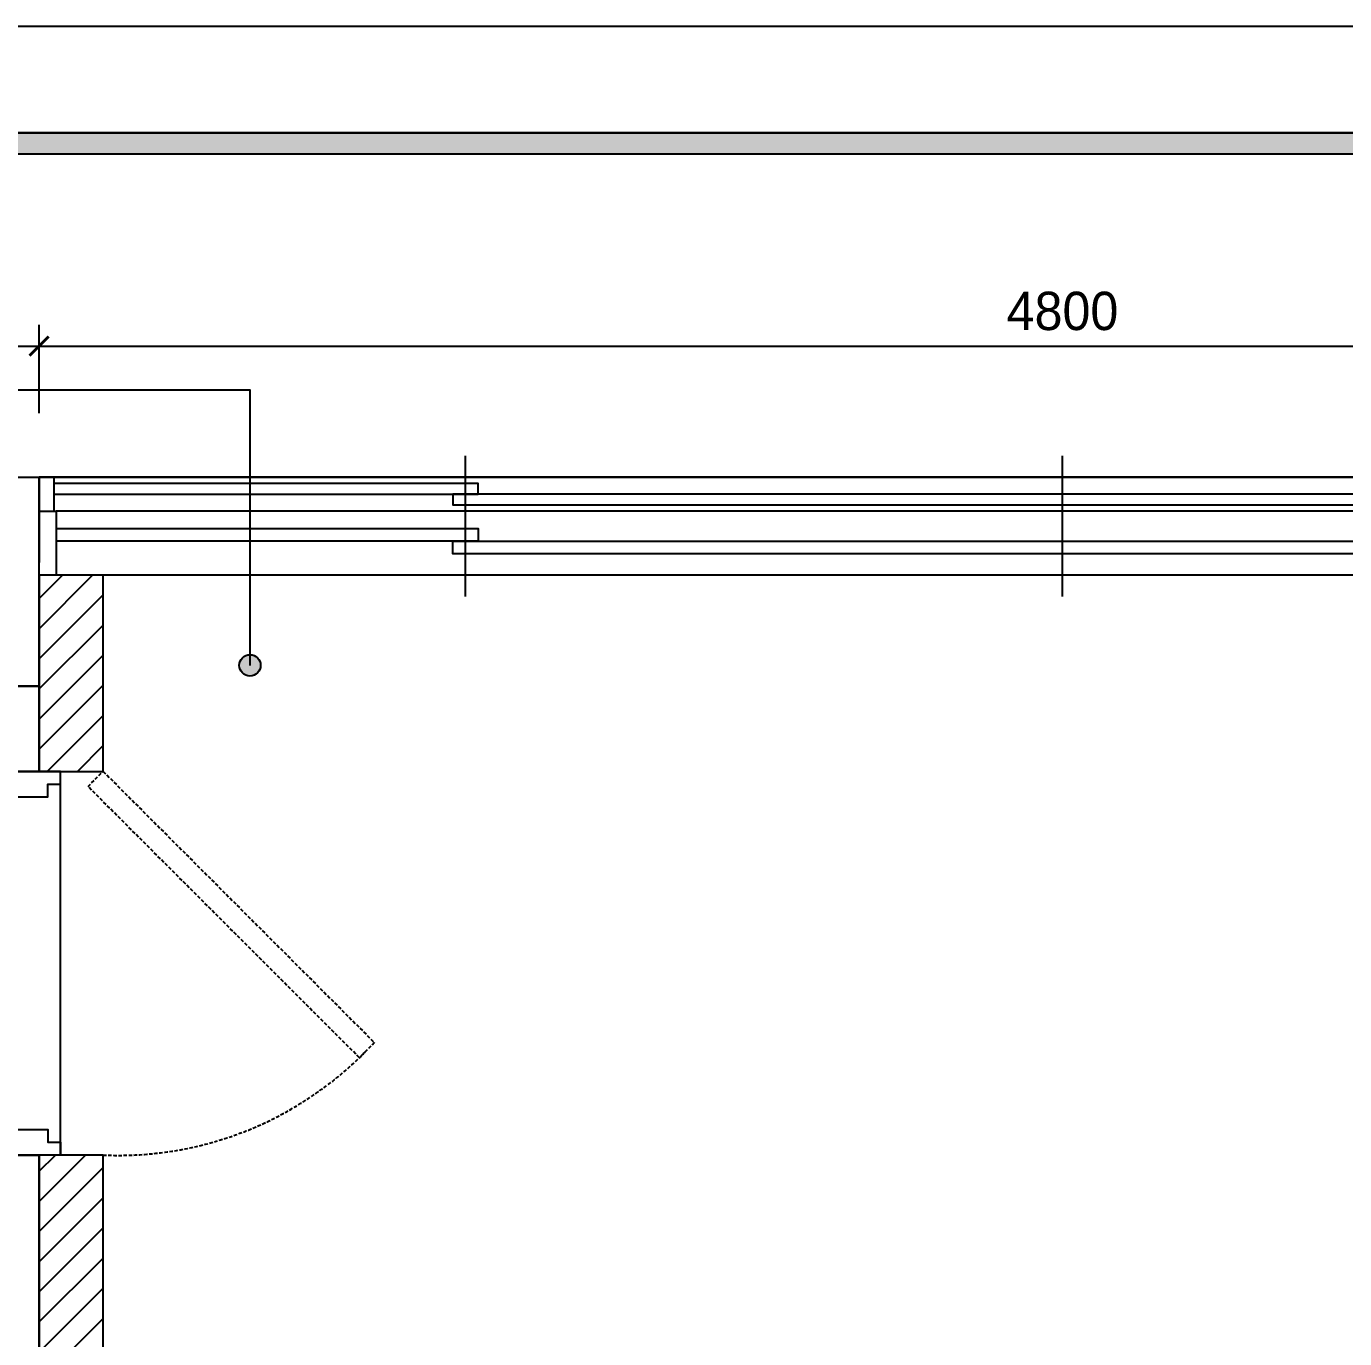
# Model space of a CAD drawing. Header units: millimetres. Extents: x -551172 to 232469, y -3435 to 261611.
# Drawn here: x 176331 to 179423, y 90975 to 94053 of the extents above; entities that cross this region are included whole.
import ezdxf
from ezdxf.enums import TextEntityAlignment as Align

# ---------------------------------------------------------------- set-up
doc = ezdxf.new("R2010")
doc.units = ezdxf.units.MM
doc.header["$LTSCALE"] = 10
doc.header["$PDMODE"] = 3
doc.linetypes.add('DH-HID2', pattern=[1.2, 0.8, -0.4])
doc.layers.get('DEFPOINTS').update_dxf_attribs({"color": 248})
for name, color, linetype in [('0-ELC TEXT', 7, 'Continuous'), ('03-WAL NEW', 3, 'Continuous'), ('07-DIM WAL', 5, 'Continuous'), ('C-HAT', 251, 'Continuous'), ('F-SYM', 7, 'Continuous'), ('FORM(YOURNAME)-11', 1, 'Continuous'), ('FU-FURM', 251, 'DH-HID2'), ('도면층2', 2, 'Continuous'), ('도면층4', 4, 'Continuous')]:
    doc.layers.add(name, color=color, linetype=linetype)
doc.styles.add('YOURNAME', font='HY울릉도M.TTF')
doc.dimstyles.new('YOURNAME-50', dxfattribs={"dimscale": 50, "dimtxt": 1.8, "dimasz": 0.9, "dimexe": 1, "dimexo": 3, "dimgap": 0.7, "dimtad": 1, "dimdec": 0, "dimzin": 0, "dimdsep": 46, "dimtxsty": 'YOURNAME', "dimblk": 'ARCHTICK', "dimcen": 0, "dimclrd": 1, "dimclre": 1, "dimclrt": 7, "dimadec": 0, "dimazin": 0, "dimtfac": 1, "dimtdec": 0, "dimtix": 1, "dimtmove": 2, "dimatfit": 3, "dimldrblk": 'ARCHTICK', "dimfxl": 1, "dimtolj": 1, "dimtzin": 0, "dimarcsym": 0})

# ---------------------------------------------------------------- blocks, each defined once
blk = doc.blocks.new('FORM-PLAN')
at = {"layer": 'FORM(YOURNAME)-11'}
h = blk.add_hatch(color=256, dxfattribs=at)
h.dxf.hatch_style = 1
h.paths.add_polyline_path([(-71444, 55115), (10556, 55115), (10556, 54915), (-71444, 54915)])
h.paths.add_polyline_path([(-71444, -2085), (10556, -2085), (10556, -2285), (-71444, -2285)])
at = {"layer": 'DEFPOINTS', "color": 158}
for points in [[(-71444, -2285), (10556, -2285), (10556, 55115), (-71444, 55115)], [(-69444, 53115), (-64, 53115), (-64, 1215), (-69444, 1215)]]:
    blk.add_lwpolyline(points, close=True, dxfattribs=at)
at = {"layer": 'FORM(YOURNAME)-11', "color": 250}
blk.add_lwpolyline([(-72444, -3285), (11556, -3285), (11556, 56115), (-72444, 56115)], close=True, dxfattribs=at)
at = {"layer": 'FORM(YOURNAME)-11'}
blk.add_lwpolyline([(-71444, 55115), (10556, 55115), (10556, 54915), (-71444, 54915)], close=True, dxfattribs=at)
at = {"layer": 'FORM(YOURNAME)-11', "color": 3, "style": 'YOURNAME'}
for tag, height, p in [('1', 450, (9905, 18188)), ('2', 450, (9905, 17544)), ('3', 450, (9905, 16257)), ('4', 450, (9905, 14326)), ('5', 515, (9905, 12009)), ('6', 515, (9905, 9757)), ('7', 515, (9905, 7504)), ('8', 515, (9905, 5252)), ('9', 515, (9905, 2999)), ('10', 515, (5655, 811)), ('11', 515, (9905, 747)), ('12', 515, (5655, -1441)), ('13', 515, (9905, -1441))]:
    blk.add_attdef(tag, text='', height=height, dxfattribs=at).set_placement(p, align=Align.MIDDLE_RIGHT)
blk = doc.blocks.new('_ArchTick')
at = {"color": 0, "linetype": 'ByBlock', "const_width": 0.15}
blk.add_lwpolyline([(-0.5, -0.5), (0.5, 0.5)], dxfattribs=at)
blk = doc.blocks.new('*D313')
at = {"layer": '07-DIM WAL', "color": 1, "lineweight": -2, "transparency": 16777216}
for p, q in [((176361.4, 93145.3), (176361.4, 93352.8)), ((181161.4, 93145.3), (181161.4, 93352.8)), ((176361.4, 93302.8), (181161.4, 93302.8))]:
    blk.add_line(p, q, dxfattribs=at)
at = {"layer": 'DEFPOINTS', "color": 0, "transparency": 16777216}
for p in [(181161.4, 93302.8), (176361.4, 92995.3), (181161.4, 92995.3)]:
    blk.add_point(p, dxfattribs=at)
at = {"layer": '07-DIM WAL', "color": 1, "lineweight": -2, "transparency": 16777216, "xscale": 45, "yscale": 45, "zscale": 45, "rotation": 180}
blk.add_blockref('_ArchTick', (176361.4, 93302.8), dxfattribs=at)
at = {"layer": '07-DIM WAL', "color": 1, "lineweight": -2, "transparency": 16777216, "xscale": 45, "yscale": 45, "zscale": 45}
blk.add_blockref('_ArchTick', (181161.4, 93302.8), dxfattribs=at)
at = {"layer": '07-DIM WAL', "color": 7, "transparency": 16777216, "insert": (178761.4, 93384.7), "char_height": 90, "attachment_point": 5, "style": 'YOURNAME'}
blk.add_mtext('\\A1;4800', dxfattribs=at)

msp = doc.modelspace()

# ---------------------------------------------------------------- hatches: boundary and pattern name
at = {"layer": '0-ELC TEXT'}
h = msp.add_hatch(color=256, dxfattribs=at)
h.dxf.hatch_style = 1
edge = h.paths.add_edge_path()
edge.add_arc((176855.8, 92553.9), 25, 180, 540, ccw=False)
at = {"layer": 'C-HAT'}
h = msp.add_hatch(dxfattribs=at)
h.set_pattern_fill('_USER', color=256, scale=50, angle=45, pattern_type=0)
h.set_pattern_definition([(45, (0, 0), (-35.355339, 35.355339), [])])
h.paths.add_polyline_path([(176511.4, 92765.3), (176401.4, 92765.3), (176361.4, 92765.3), (176361.4, 92505.3), (176361.4, 92305.3), (176411.4, 92305.3), (176511.4, 92305.3)])
h.paths.add_polyline_path([(176511.4, 91405.3), (176361.4, 91405.3), (176361.4, 87455.3), (176511.4, 87455.3), (176511.4, 88930.3), (176391.4, 88930.3), (176391.4, 89930.3), (176511.4, 89930.3)])

# ---------------------------------------------------------------- linework, layer by layer
at = {"layer": '0-ELC TEXT'}
msp.add_lwpolyline([(175922.8, 93200.3), (176855.8, 93200.3), (176855.8, 92553.9)], dxfattribs=at)
msp.add_circle((176855.8, 92553.9), 25, dxfattribs=at)
at = {"layer": '03-WAL NEW'}
for points in [[(176361.4, 92305.3), (176511.4, 92305.3), (176511.4, 92765.3), (176361.4, 92765.3), (176361.4, 92305.3)], [(176361.4, 87455.3), (176511.4, 87455.3), (176511.4, 91405.3), (176361.4, 91405.3), (176361.4, 87455.3)]]:
    msp.add_lwpolyline(points, dxfattribs=at)
at = {"layer": 'FU-FURM'}
msp.add_lwpolyline([(176511.4, 92305.3), (177147.8, 91668.9), (177112.4, 91633.6), (176476, 92269.9), (176511.4, 92305.3)], dxfattribs=at)
msp.add_arc((176547.2, 92216.4), 811.9, 267.4712, 315.8821, dxfattribs=at)
at = {"layer": '도면층2'}
for p, q in [((176251.4, 92995.3), (176361.4, 92995.3)), ((176361.4, 92995.3), (176361.4, 92795.3)), ((176361.4, 92505.3), (176361.4, 92795.3)), ((176250.6, 92505.3), (176361.4, 92505.3)), ((175851.4, 91405.3), (176361.4, 91405.3)), ((176361.4, 87455.3), (176361.4, 91405.3))]:
    msp.add_line(p, q, dxfattribs=at)
msp.add_lwpolyline([(176361.4, 92505.3), (176250.6, 92505.3), (176250.6, 92305.3), (176361.4, 92305.3)], close=True, dxfattribs=at)
at = {"layer": '도면층4'}
for p, q in [((177361.4, 92715.3), (177361.4, 93045.3)), ((178761.4, 92715.3), (178761.4, 93045.3)), ((176361.4, 92795.3), (176361.4, 92995.3)), ((176361.4, 92995.3), (181161.4, 92995.3)), ((181126.4, 92995.3), (176396.4, 92995.3)), ((181121.4, 92915.3), (176401.4, 92915.3)), ((181121.4, 92765.3), (176401.4, 92765.3)), ((176411.4, 91405.3), (176411.4, 92305.3))]:
    msp.add_line(p, q, dxfattribs=at)
for points in [[(176396.4, 92915.3), (176396.4, 92995.3), (176361.4, 92995.3)], [(176396.4, 92955.3), (177391.4, 92955.3), (177391.4, 92980.3), (176396.4, 92980.3)], [(176361.4, 92915.3), (176401.4, 92915.3), (176401.4, 92765.3), (176361.4, 92765.3), (176361.4, 92825.3)], [(176401.4, 92875.3), (177391.4, 92875.3), (177391.4, 92845.3), (176401.4, 92845.3)], [(176111.4, 92305.3), (176111.4, 92275.3), (176141.4, 92275.3), (176141.4, 92245.3), (176381.4, 92245.3), (176381.4, 92275.3), (176411.4, 92275.3), (176411.4, 92305.3), (176111.4, 92305.3)], [(176111.4, 91405.3), (176111.4, 91435.3), (176141.4, 91435.3), (176141.4, 91465.3), (176381.4, 91465.3), (176381.4, 91435.3), (176411.4, 91435.3), (176411.4, 91405.3), (176111.4, 91405.3)]]:
    msp.add_lwpolyline(points, dxfattribs=at)
for points in [[(180191.4, 92930.3), (180191.4, 92955.3), (177331.4, 92955.3), (177331.4, 92930.3)], [(180191.4, 92845.3), (180191.4, 92815.3), (177331.4, 92815.3), (177331.4, 92845.3)]]:
    msp.add_lwpolyline(points, close=True, dxfattribs=at)

# ---------------------------------------------------------------- block references
at = {"layer": 'F-SYM', "xscale": 0.2500000000000001, "yscale": 0.2500000000000001, "zscale": 0.2500000000000001}
msp.add_blockref('FORM-PLAN', (187099.9, 80024), dxfattribs=at)

# ---------------------------------------------------------------- dimensions: what is measured, and where the dimension line sits
at = {"layer": '07-DIM WAL'}
dim = msp.add_linear_dim(base=(181161.4, 93302.8), p1=(176361.4, 92995.3), p2=(181161.4, 92995.3), angle=180, dimstyle='YOURNAME-50', dxfattribs=at)
dim.commit()
dim.dimension.update_dxf_attribs({"geometry": '*D313', "text_midpoint": (178761.4, 93384.7)})

doc.saveas('drawing.dxf')
